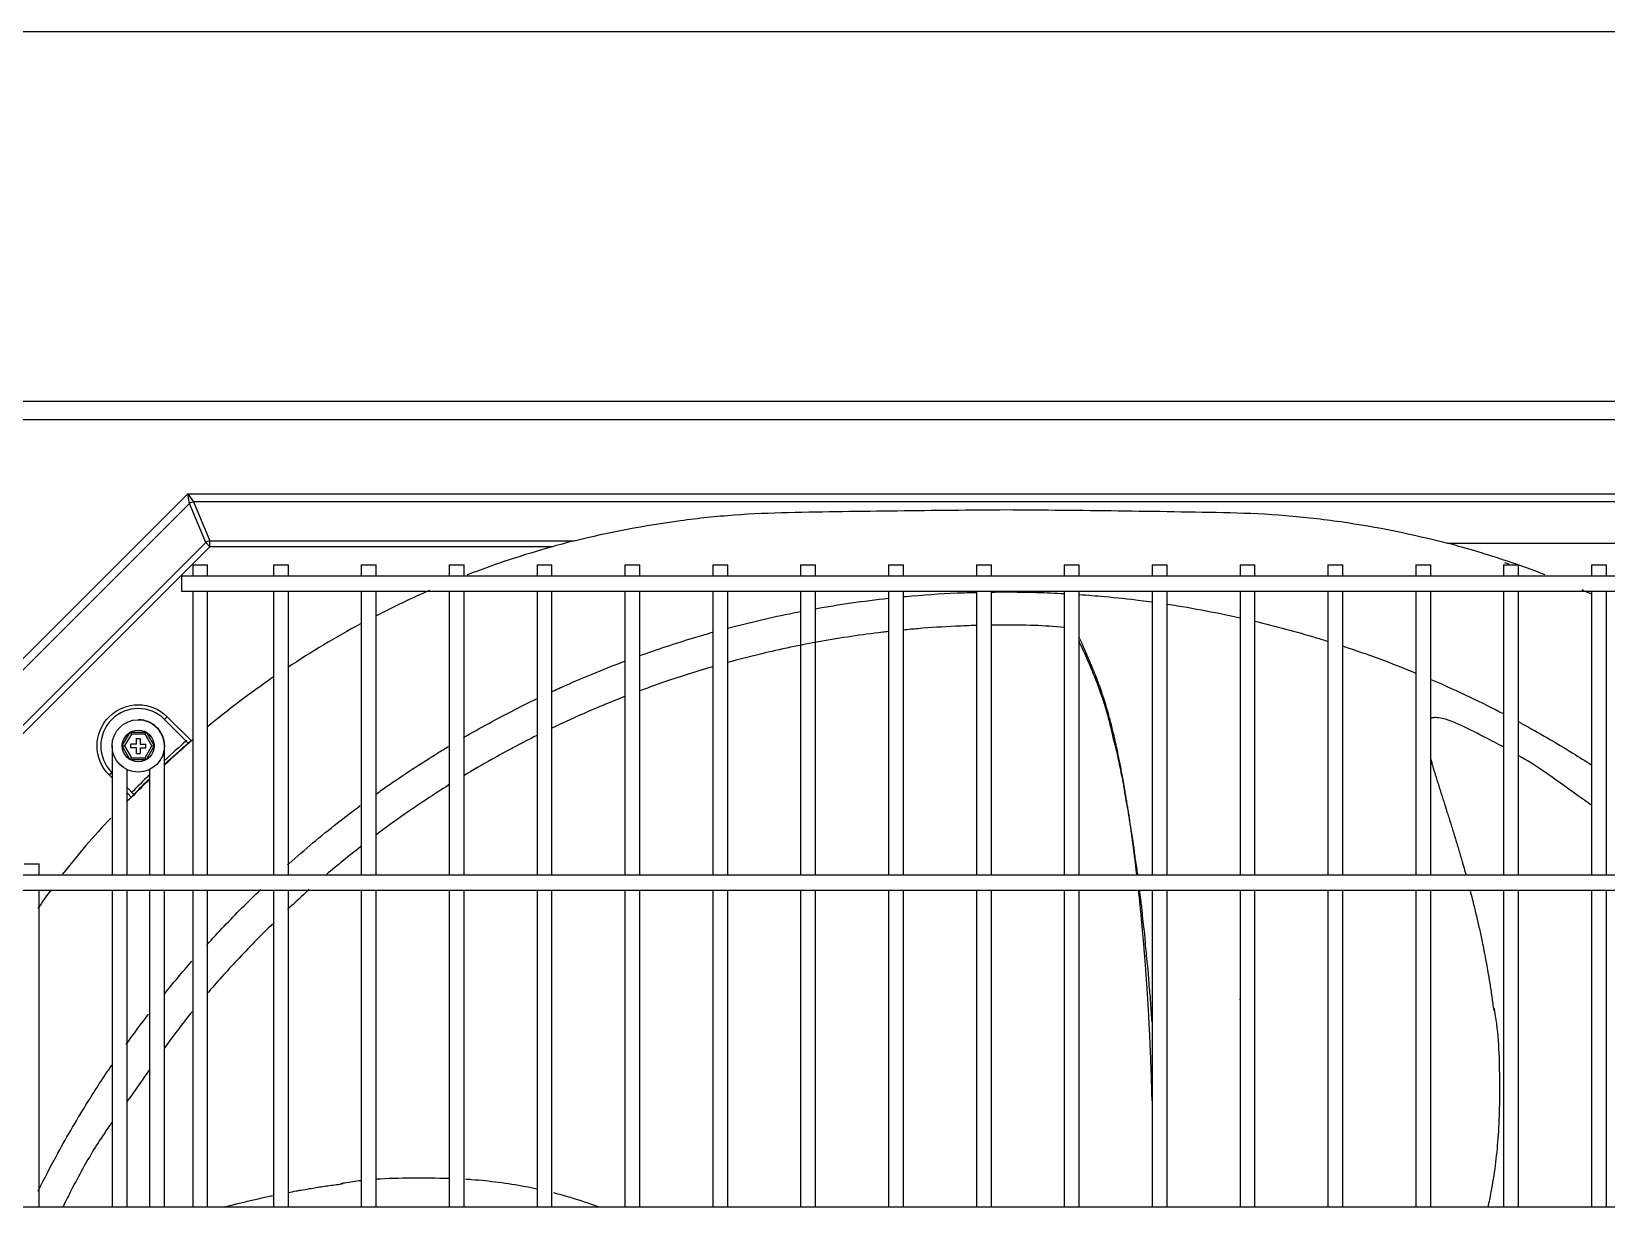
# Model space of a CAD drawing. Header units: millimetres. Extents: x 0 to 504600, y 0 to 118800.
# Drawn here: x 434387.5 to 434808.7, y 47881.9 to 48198.4 of the extents above; entities that cross this region are included whole.
import ezdxf

# ---------------------------------------------------------------- set-up
doc = ezdxf.new("R2010")
doc.units = ezdxf.units.MM
doc.header["$LTSCALE"] = 200
doc.layers.add('LG-AIRCON', color=240, linetype='Continuous')

# ---------------------------------------------------------------- blocks, each defined once
blk = doc.blocks.new('UXB+UXB')
at = {"layer": 'LG-AIRCON', "color": 0}
for p, q in [((-1820.02, 760), (-660.45, 760)), ((-660.45, 755), (-1820.02, 755)), ((-1845.83, 654.49), (-1765.12, 735.21)), ((-1765.12, 735.21), (-713.55, 735.21)), ((-1764.69, 732.63), (-1765.12, 735.21)), ((-1765.12, 735.21), (-1763.59, 733.09)), ((-1763.59, 733.09), (-1759.25, 722.61)), ((-715.07, 733.09), (-1763.59, 733.09)), ((-1764.69, 732.63), (-1843.26, 654.07)), ((-1760.35, 722.16), (-1764.69, 732.63)), ((-1832.78, 649.73), (-1760.35, 722.16)), ((-1759.25, 721.06), (-1831.68, 648.63)), ((-1759.25, 721.06), (-1760.35, 722.16)), ((-1759.25, 722.61), (-1661.79, 722.61)), ((-1759.25, 721.06), (-1759.25, 722.61)), ((-1667.63, 721.06), (-1759.25, 721.06)), ((-1428.29, 721.97), (-1344.59, 721.97)), ((-1763.82, 716.17), (-1763.82, 713.17)), ((-1763.82, 716.17), (-1759.82, 716.17)), ((-1759.82, 713.17), (-1759.82, 716.17)), ((-1742.25, 716.17), (-1742.25, 713.17)), ((-1742.25, 716.17), (-1738.25, 716.17)), ((-1738.25, 713.17), (-1738.25, 716.17)), ((-1718.76, 716.17), (-1718.76, 713.17)), ((-1718.76, 716.17), (-1714.76, 716.17)), ((-1714.76, 713.17), (-1714.76, 716.17)), ((-1695.26, 716.17), (-1695.26, 713.17)), ((-1695.26, 716.17), (-1691.26, 716.17)), ((-1691.26, 713.17), (-1691.26, 716.17)), ((-1671.76, 716.17), (-1671.76, 713.17)), ((-1671.76, 716.17), (-1667.76, 716.17)), ((-1667.76, 713.17), (-1667.76, 716.17)), ((-1648.27, 716.17), (-1648.27, 713.17)), ((-1648.27, 716.17), (-1644.27, 716.17)), ((-1644.27, 713.17), (-1644.27, 716.17)), ((-1624.77, 716.17), (-1624.77, 713.17)), ((-1624.77, 716.17), (-1620.77, 716.17)), ((-1620.77, 713.17), (-1620.77, 716.17)), ((-1601.27, 716.17), (-1601.27, 713.17)), ((-1601.27, 716.17), (-1597.28, 716.17)), ((-1597.28, 713.17), (-1597.28, 716.17)), ((-1577.78, 716.17), (-1577.78, 713.17)), ((-1577.78, 716.17), (-1573.78, 716.17)), ((-1573.78, 713.17), (-1573.78, 716.17)), ((-1554.28, 716.17), (-1554.28, 713.17)), ((-1554.28, 716.17), (-1550.28, 716.17)), ((-1550.28, 713.17), (-1550.28, 716.17)), ((-1530.79, 716.17), (-1530.79, 713.17)), ((-1530.79, 716.17), (-1526.79, 716.17)), ((-1526.79, 713.17), (-1526.79, 716.17)), ((-1507.29, 716.17), (-1507.29, 713.17)), ((-1507.29, 716.17), (-1503.29, 716.17)), ((-1503.29, 713.17), (-1503.29, 716.17)), ((-1483.79, 716.17), (-1483.79, 713.17)), ((-1483.79, 716.17), (-1479.79, 716.17)), ((-1479.79, 713.17), (-1479.79, 716.17)), ((-1460.3, 716.17), (-1460.3, 713.17)), ((-1460.3, 716.17), (-1456.3, 716.17)), ((-1456.3, 713.17), (-1456.3, 716.17)), ((-1436.8, 716.17), (-1436.8, 713.17)), ((-1436.8, 716.17), (-1432.8, 716.17)), ((-1432.8, 713.17), (-1432.8, 716.17)), ((-1413.3, 716.17), (-1413.3, 713.17)), ((-1413.3, 716.17), (-1409.3, 716.17)), ((-1409.3, 713.17), (-1409.3, 716.17)), ((-1389.81, 716.17), (-1389.81, 713.17)), ((-1389.81, 716.17), (-1385.81, 716.17)), ((-1385.81, 713.17), (-1385.81, 716.17)), ((-712.27, 713.17), (-1766.82, 713.17)), ((-1766.82, 713.17), (-1766.82, 711.17)), ((-1766.82, 711.17), (-1766.82, 709.17)), ((-1766.82, 709.17), (-712.27, 709.17)), ((-1763.82, 709.17), (-1763.82, 633.18)), ((-1759.82, 633.18), (-1759.82, 709.17)), ((-1742.25, 709.17), (-1742.25, 633.18)), ((-1738.25, 633.18), (-1738.25, 709.17)), ((-1718.76, 709.17), (-1718.76, 633.18)), ((-1714.76, 633.18), (-1714.76, 709.17)), ((-1695.26, 709.17), (-1695.26, 633.18)), ((-1691.26, 633.18), (-1691.26, 709.17)), ((-1671.76, 709.17), (-1671.76, 633.18)), ((-1667.76, 633.18), (-1667.76, 709.17)), ((-1648.27, 709.17), (-1648.27, 633.18)), ((-1644.27, 633.18), (-1644.27, 709.17)), ((-1624.77, 709.17), (-1624.77, 633.18)), ((-1620.77, 633.18), (-1620.77, 709.17)), ((-1601.27, 709.17), (-1601.27, 633.18)), ((-1597.28, 633.18), (-1597.28, 709.17)), ((-1577.78, 709.17), (-1577.78, 633.18)), ((-1573.78, 633.18), (-1573.78, 709.17)), ((-1554.28, 709.17), (-1554.28, 633.18)), ((-1550.28, 633.18), (-1550.28, 709.17)), ((-1530.79, 709.17), (-1530.79, 633.18)), ((-1526.79, 633.18), (-1526.79, 709.17)), ((-1507.29, 709.17), (-1507.29, 633.18)), ((-1503.29, 633.18), (-1503.29, 709.17)), ((-1483.79, 709.17), (-1483.79, 633.18)), ((-1479.79, 633.18), (-1479.79, 709.17)), ((-1460.3, 709.17), (-1460.3, 633.18)), ((-1456.3, 633.18), (-1456.3, 709.17)), ((-1436.8, 709.17), (-1436.8, 633.18)), ((-1432.8, 633.18), (-1432.8, 709.17)), ((-1413.3, 709.17), (-1413.3, 633.18)), ((-1409.3, 633.18), (-1409.3, 709.17)), ((-1389.81, 709.17), (-1389.81, 633.18)), ((-1385.81, 633.18), (-1385.81, 709.17)), ((-1770.61, 675.54), (-1771.32, 674.83)), ((-1765, 668.51), (-1771.32, 674.83)), ((-1770.61, 675.54), (-1764.24, 669.17)), ((-1782.64, 667.76), (-1780.51, 671.44)), ((-1780.22, 670.94), (-1782.06, 667.76)), ((-1780.51, 671.44), (-1776.26, 671.44)), ((-1780.51, 671.44), (-1780.22, 670.94)), ((-1776.55, 670.94), (-1780.22, 670.94)), ((-1778.89, 669.76), (-1777.89, 669.76)), ((-1778.89, 668.26), (-1778.89, 669.76)), ((-1777.89, 669.76), (-1777.89, 668.26)), ((-1776.55, 670.94), (-1776.26, 671.44)), ((-1774.71, 667.76), (-1776.55, 670.94)), ((-1776.26, 671.44), (-1774.14, 667.76)), ((-1785.39, 667.74), (-1785.39, 653.84)), ((-1780.51, 664.08), (-1782.64, 667.76)), ((-1782.64, 667.76), (-1782.06, 667.76)), ((-1782.06, 667.76), (-1780.22, 664.58)), ((-1778.89, 668.26), (-1780.39, 668.26)), ((-1780.39, 667.26), (-1780.39, 668.26)), ((-1778.89, 667.26), (-1780.39, 667.26)), ((-1778.89, 665.76), (-1778.89, 667.26)), ((-1778.89, 665.76), (-1777.89, 665.76)), ((-1777.89, 668.26), (-1776.39, 668.26)), ((-1777.89, 667.26), (-1777.89, 665.76)), ((-1777.89, 667.26), (-1776.39, 667.26)), ((-1776.55, 664.58), (-1774.71, 667.76)), ((-1776.39, 667.26), (-1776.39, 668.26)), ((-1774.14, 667.76), (-1776.26, 664.08)), ((-1774.71, 667.76), (-1774.14, 667.76)), ((-1771.39, 653.84), (-1771.39, 667.6)), ((-1781.38, 653.84), (-1781.38, 661.44)), ((-1780.51, 664.08), (-1780.22, 664.58)), ((-1776.26, 664.08), (-1780.51, 664.08)), ((-1780.22, 664.58), (-1776.55, 664.58)), ((-1776.55, 664.58), (-1776.26, 664.08)), ((-1775.39, 661.44), (-1775.39, 653.84)), ((-1786.16, 659.99), (-1785.46, 660.69)), ((-1785.39, 659.21), (-1786.16, 659.99)), ((-1785.46, 660.69), (-1785.39, 660.62)), ((-1785.38, 653.84), (-1785.38, 651.01)), ((-1781.38, 656.62), (-1779.54, 654.77)), ((-1780.23, 654.06), (-1781.38, 655.21)), ((-1781.38, 651.01), (-1781.38, 653.84)), ((-1775.39, 656.06), (-1775.39, 641.43)), ((-1771.39, 641.43), (-1771.39, 656.06)), ((-1785.39, 651.01), (-1785.39, 647.35)), ((-1785.38, 651.01), (-1785.38, 651.01)), ((-1781.39, 651.01), (-1781.39, 651.01)), ((-1781.39, 651.01), (-1781.39, 651.01)), ((-1781.38, 647.35), (-1781.38, 651.01)), ((-1785.39, 644.52), (-1785.39, 633.18)), ((-1785.38, 647.35), (-1785.38, 644.52)), ((-1781.38, 644.52), (-1781.38, 647.35)), ((-1781.38, 633.18), (-1781.38, 644.52)), ((-1775.39, 644.52), (-1775.39, 633.18)), ((-1771.39, 633.18), (-1771.39, 644.52)), ((-1808.88, 636.18), (-1804.88, 636.18)), ((-1804.88, 633.18), (-1804.88, 636.18)), ((-649.09, 633.18), (-1831.81, 633.18)), ((-1738.25, 633.25), (-1738.14, 633.18)), ((-1831.81, 629.18), (-649.09, 629.18)), ((-1804.88, 544.4), (-1804.88, 629.18)), ((-1785.39, 629.18), (-1785.39, 544.39)), ((-1781.38, 544.39), (-1781.38, 629.18)), ((-1775.39, 629.18), (-1775.39, 544.4)), ((-1771.39, 544.4), (-1771.39, 629.18)), ((-1763.82, 629.18), (-1763.82, 544.39)), ((-1759.82, 544.39), (-1759.82, 629.18)), ((-1742.25, 629.18), (-1742.25, 544.39)), ((-1738.25, 544.39), (-1738.25, 629.18)), ((-1718.76, 629.18), (-1718.76, 544.39)), ((-1714.76, 544.39), (-1714.76, 629.18)), ((-1695.26, 629.18), (-1695.26, 544.39)), ((-1691.26, 544.39), (-1691.26, 629.18)), ((-1671.76, 629.18), (-1671.76, 544.39)), ((-1667.76, 544.39), (-1667.76, 629.18)), ((-1648.27, 629.18), (-1648.27, 544.39)), ((-1644.27, 544.39), (-1644.27, 629.18)), ((-1624.77, 629.18), (-1624.77, 544.39)), ((-1620.77, 544.39), (-1620.77, 629.18)), ((-1601.27, 629.18), (-1601.27, 544.39)), ((-1597.28, 544.39), (-1597.28, 629.18)), ((-1577.78, 629.18), (-1577.78, 544.39)), ((-1573.78, 544.39), (-1573.78, 629.18)), ((-1554.28, 629.18), (-1554.28, 544.39)), ((-1550.28, 544.39), (-1550.28, 629.18)), ((-1530.79, 629.18), (-1530.79, 544.39)), ((-1526.79, 544.39), (-1526.79, 629.18)), ((-1507.29, 629.18), (-1507.29, 544.39)), ((-1503.29, 544.39), (-1503.29, 629.18)), ((-1483.79, 629.18), (-1483.79, 544.39)), ((-1479.79, 544.39), (-1479.79, 629.18)), ((-1460.3, 629.18), (-1460.3, 544.39)), ((-1456.3, 544.39), (-1456.3, 629.18)), ((-1436.8, 629.18), (-1436.8, 544.39)), ((-1432.8, 544.39), (-1432.8, 629.18)), ((-1413.3, 629.18), (-1413.3, 544.39)), ((-1409.3, 544.39), (-1409.3, 629.18)), ((-1389.81, 629.18), (-1389.81, 544.39)), ((-1385.81, 544.39), (-1385.81, 629.18)), ((-1483.79, 600.07), (-1483.92, 599.86)), ((-649.09, 544.4), (-1831.81, 544.4))]:
    blk.add_line(p, q, dxfattribs=at)
for radius in [7, 4.25, 4.25]:
    blk.add_circle((-1778.39, 667.76), radius, dxfattribs=at)
at = {"layer": 'LG-AIRCON', "color": 0, "extrusion": (0, 0, -1)}
blk.add_arc((1778.39, 667.76), 11, 315, 135, dxfattribs=at)
at = {"layer": 'LG-AIRCON', "color": 0}
blk.add_arc((-1778.39, 667.76), 10, 45, 225, dxfattribs=at)
for centre in [(-1763.59, 731.53), (-1759.25, 721.06)]:
    blk.add_ellipse(centre, major_axis=(-2.03, -0.84), ratio=0.678598, start_param=4.438375, end_param=4.986403, dxfattribs=at)
for points, knots in [([(-1661.79, 722.61), (-1652.42, 724.98), (-1642.96, 726.8), (-1628.66, 728.71), (-1623.87, 729.21), (-1614.24, 729.92), (-1609.41, 730.12), (-1594.86, 730.44), (-1585.15, 730.56), (-1565.72, 730.81), (-1556.01, 730.9), (-1546.28, 730.97)], [0, 0, 0, 0, 0.25, 0.25, 0.375, 0.375, 0.5, 0.5, 0.75, 0.75, 1, 1, 1, 1]), ([(-1546.28, 730.97), (-1536.31, 730.9), (-1526.34, 730.81), (-1511.39, 730.61), (-1506.4, 730.54), (-1496.43, 730.37), (-1491.45, 730.3), (-1481.48, 730.06), (-1476.49, 729.82), (-1466.61, 729.01), (-1461.71, 728.45), (-1447.16, 726.37), (-1437.64, 724.44), (-1428.29, 721.97)], [0, 0, 0, 0, 0.25, 0.25, 0.375, 0.375, 0.5, 0.5, 0.625, 0.625, 0.75, 0.75, 1, 1, 1, 1]), ([(-1573.79, 707.67), (-1573.59, 707.69), (-1568.82, 708.14), (-1562.32, 708.6), (-1556.01, 708.79), (-1554.29, 708.83)], [0, 0, 0, 0, 0.030504, 0.735974, 1, 1, 1, 1]), ([(-1546.58, 708.96), (-1543.75, 708.93), (-1538.47, 708.89), (-1533.2, 708.66), (-1530.76, 708.52)], [0, 0, 0, 0, 0.537477, 1, 1, 1, 1]), ([(-1526.77, 708.28), (-1524.5, 708.12), (-1519.04, 707.68), (-1512.54, 706.97), (-1508.3, 706.41), (-1507.24, 706.26)], [0, 0, 0, 0, 0.346789, 0.837259, 1, 1, 1, 1]), ([(-1620.85, 699.24), (-1615.01, 700.79), (-1608.49, 702.31), (-1601.92, 703.6), (-1601.29, 703.73)], [0, 0, 0, 0, 0.904429, 1, 1, 1, 1]), ([(-1597.32, 704.46), (-1594.15, 705.03), (-1587.66, 706.08), (-1581.13, 706.9), (-1577.79, 707.26)], [0, 0, 0, 0, 0.489245, 1, 1, 1, 1]), ([(-1503.24, 705.68), (-1502.33, 705.55), (-1498, 704.87), (-1491.49, 703.7), (-1485.92, 702.52), (-1483.74, 702.03)], [0, 0, 0, 0, 0.138987, 0.661876, 1, 1, 1, 1]), ([(-1554.3, 699.97), (-1556.15, 699.92), (-1561.33, 699.73), (-1567.82, 699.31), (-1572.46, 698.89), (-1573.78, 698.76)], [0, 0, 0, 0, 0.282463, 0.794994, 1, 1, 1, 1]), ([(-1530.79, 699.44), (-1533.47, 699.69), (-1539.04, 700.07), (-1545.51, 700.1), (-1549.33, 700.06), (-1550.29, 700.05)], [0, 0, 0, 0, 0.406262, 0.849224, 1, 1, 1, 1]), ([(-1479.71, 701.11), (-1474.23, 699.8), (-1467.73, 698.05), (-1461.3, 696.07), (-1460.26, 695.75)], [0, 0, 0, 0, 0.838104, 1, 1, 1, 1]), ([(-1644.39, 691.88), (-1639.61, 693.6), (-1633.11, 695.75), (-1626.54, 697.67), (-1624.84, 698.15)], [0, 0, 0, 0, 0.74118, 1, 1, 1, 1]), ([(-1577.78, 698.34), (-1578.31, 698.28), (-1584.39, 697.58), (-1595.78, 695.89), (-1609.57, 693.01), (-1617.84, 690.89), (-1620.76, 690.08)], [0, 0, 0, 0, 0.037241, 0.424432, 0.796492, 1, 1, 1, 1]), ([(-1511.1, 633.17), (-1511.13, 633.36), (-1511.33, 634.96), (-1511.73, 636.99), (-1512.01, 639.62), (-1512.33, 642.12), (-1512.79, 644.76), (-1513.14, 646.99), (-1513.4, 648.84), (-1513.67, 650.52), (-1514.14, 652.54), (-1514.48, 654.66), (-1514.77, 656.61), (-1515.11, 658.6), (-1515.73, 661.49), (-1516.17, 663.82), (-1516.94, 667.33), (-1517.58, 669.37), (-1518.09, 671.73), (-1518.49, 673.54), (-1518.96, 675.36), (-1519.39, 676.83), (-1519.67, 677.78), (-1519.94, 678.68), (-1520.35, 679.91), (-1520.95, 681.72), (-1522.16, 685.12), (-1523.68, 688.87), (-1525.24, 692.44), (-1526.14, 694.23), (-1526.61, 695.22), (-1526.77, 695.62), (-1526.8, 695.71)], [0, 0, 0, 0, 0.008371, 0.069424, 0.094367, 0.121283, 0.179384, 0.232883, 0.253705, 0.270958, 0.305551, 0.345961, 0.367488, 0.389621, 0.435291, 0.515912, 0.532189, 0.589294, 0.613481, 0.639638, 0.667776, 0.697453, 0.714276, 0.72148, 0.744733, 0.767084, 0.80554, 0.900316, 0.940461, 0.976172, 0.994503, 1, 1, 1, 1]), ([(-1511.36, 633.18), (-1511.4, 633.48), (-1511.5, 634.39), (-1511.65, 635.59), (-1511.84, 637.11), (-1512.01, 638.48), (-1512.2, 640), (-1512.38, 641.37), (-1512.56, 642.72), (-1512.77, 644.2), (-1512.95, 645.51), (-1513.16, 646.97), (-1513.33, 648.13), (-1513.55, 649.58), (-1513.75, 650.87), (-1513.98, 652.31), (-1514.19, 653.6), (-1514.4, 654.89), (-1514.62, 656.19), (-1514.84, 657.48), (-1515.04, 658.61), (-1515.27, 659.87), (-1515.48, 660.98), (-1515.74, 662.35), (-1515.95, 663.44), (-1516.22, 664.79), (-1516.44, 665.86), (-1516.7, 667.07), (-1516.93, 668.13), (-1517.2, 669.32), (-1517.47, 670.51), (-1517.72, 671.56), (-1517.98, 672.61), (-1518.24, 673.65), (-1518.51, 674.68), (-1518.79, 675.7), (-1519.07, 676.7), (-1519.35, 677.69), (-1519.64, 678.64), (-1519.94, 679.62), (-1520.25, 680.58), (-1520.52, 681.42), (-1520.8, 682.24), (-1521.12, 683.17), (-1521.45, 684.09), (-1521.75, 684.88), (-1522.04, 685.66), (-1522.34, 686.42), (-1522.68, 687.29), (-1522.99, 688.03), (-1523.28, 688.75), (-1523.54, 689.36), (-1523.79, 689.97), (-1524.08, 690.64), (-1524.36, 691.31), (-1524.65, 691.96), (-1524.87, 692.48), (-1525.11, 693.03), (-1525.31, 693.49), (-1525.54, 694.03), (-1525.72, 694.44), (-1525.93, 694.91), (-1526.11, 695.32), (-1526.26, 695.67), (-1526.43, 696.05), (-1526.49, 696.2), (-1526.52, 696.25)], [0, 0, 0, 0, 0.011806, 0.035618, 0.047525, 0.071337, 0.089197, 0.107056, 0.124916, 0.142775, 0.166588, 0.178494, 0.202307, 0.214213, 0.238026, 0.255886, 0.273745, 0.291605, 0.309464, 0.327324, 0.345183, 0.357089, 0.380902, 0.392808, 0.416621, 0.428527, 0.45234, 0.464246, 0.482106, 0.499965, 0.517825, 0.535684, 0.547591, 0.56545, 0.58331, 0.595216, 0.613075, 0.630935, 0.642841, 0.660701, 0.67856, 0.690467, 0.702373, 0.720232, 0.738092, 0.749998, 0.761905, 0.779764, 0.79167, 0.80953, 0.821436, 0.833343, 0.845249, 0.857155, 0.875015, 0.886921, 0.898827, 0.910734, 0.92264, 0.934546, 0.946453, 0.958359, 0.970265, 0.982172, 0.994078, 1, 1, 1, 1]), ([(-1667.9, 682.22), (-1666.59, 682.83), (-1663, 684.47), (-1656.51, 687.25), (-1651.29, 689.32), (-1648.38, 690.41)], [0, 0, 0, 0, 0.204884, 0.559596, 1, 1, 1, 1]), ([(-1624.76, 688.95), (-1628.53, 687.86), (-1635.04, 685.82), (-1641.54, 683.51), (-1644.28, 682.5)], [0, 0, 0, 0, 0.58019, 1, 1, 1, 1]), ([(-1742.33, 686.1), (-1742.37, 686.07), (-1742.41, 686.05), (-1748.48, 681.86), (-1754.31, 677.46), (-1759.95, 672.8)], [0, 0, 0, 0, 0.006395, 0.006395, 1, 1, 1, 1]), ([(-1432.74, 685.56), (-1429.23, 684.05), (-1422.67, 681.09), (-1416.23, 677.87), (-1413.25, 676.32)], [0, 0, 0, 0, 0.53182, 1, 1, 1, 1]), ([(-1691.42, 669.99), (-1689.18, 671.29), (-1684.66, 673.83), (-1678.14, 677.27), (-1673.87, 679.39), (-1671.91, 680.33)], [0, 0, 0, 0, 0.352089, 0.704456, 1, 1, 1, 1]), ([(-1648.28, 680.97), (-1652.22, 679.44), (-1658.74, 676.73), (-1665.24, 673.73), (-1667.8, 672.5)], [0, 0, 0, 0, 0.605591, 1, 1, 1, 1]), ([(-1771.39, 667.77), (-1771.39, 668.38), (-1771.54, 669.51), (-1772.3, 671.45), (-1773.72, 673.17), (-1775.6, 674.27), (-1777.14, 674.69), (-1778, 674.76), (-1778.35, 674.75)], [0, 0, 0, 0, 0.164287, 0.313707, 0.566616, 0.76053, 0.902583, 1, 1, 1, 1]), ([(-1413.3, 667.43), (-1414.93, 668.32), (-1418.48, 670.18), (-1423.1, 672.5), (-1427.23, 674.4), (-1429.93, 675.29), (-1431.86, 675.37), (-1432.55, 675.22), (-1432.81, 675.12)], [0, 0, 0, 0, 0.264162, 0.571071, 0.733206, 0.891725, 0.957075, 1, 1, 1, 1]), ([(-1409.27, 674.21), (-1409.02, 674.07), (-1404.12, 671.42), (-1397.57, 667.61), (-1391.41, 663.72), (-1389.72, 662.62)], [0, 0, 0, 0, 0.038243, 0.734735, 1, 1, 1, 1]), ([(-1671.81, 670.54), (-1675.86, 668.51), (-1682.39, 665.05), (-1688.87, 661.27), (-1691.33, 659.79)], [0, 0, 0, 0, 0.619127, 1, 1, 1, 1]), ([(-1714.94, 654.79), (-1713.92, 655.52), (-1710.68, 657.81), (-1705.17, 661.54), (-1699.66, 665.05), (-1696.41, 667.04), (-1695.44, 667.62)], [0, 0, 0, 0, 0.160934, 0.509713, 0.854631, 1, 1, 1, 1]), ([(-1432.85, 664.41), (-1432.8, 664.23), (-1432.65, 663.68), (-1432.41, 662.85), (-1432.09, 661.78), (-1431.81, 660.83), (-1431.51, 659.86), (-1431.2, 658.87), (-1430.84, 657.72), (-1430.47, 656.54), (-1430.14, 655.49), (-1429.81, 654.43), (-1429.42, 653.21), (-1429.01, 651.94), (-1428.62, 650.71), (-1428.22, 649.43), (-1427.81, 648.13), (-1427.4, 646.81), (-1426.98, 645.47), (-1426.56, 644.1), (-1426.14, 642.73), (-1425.73, 641.34), (-1425.26, 639.78), (-1424.8, 638.21), (-1424.39, 636.8), (-1423.94, 635.21), (-1423.62, 634.06), (-1423.4, 633.27), (-1423.38, 633.19)], [0, 0, 0, 0, 0.021221, 0.066801, 0.097188, 0.142768, 0.173155, 0.203541, 0.249122, 0.294702, 0.325088, 0.355475, 0.401055, 0.446635, 0.477022, 0.522602, 0.568182, 0.598569, 0.644149, 0.689729, 0.720116, 0.765696, 0.811276, 0.856856, 0.902436, 0.932823, 0.993597, 1, 1, 1, 1]), ([(-1389.77, 651.87), (-1391.06, 652.77), (-1395.33, 655.79), (-1401.64, 660.5), (-1406.99, 663.83), (-1409.24, 665.14)], [0, 0, 0, 0, 0.202389, 0.669659, 1, 1, 1, 1]), ([(-1695.34, 657.32), (-1699.34, 654.81), (-1705.89, 650.47), (-1712.35, 645.79), (-1714.88, 643.89)], [0, 0, 0, 0, 0.605389, 1, 1, 1, 1]), ([(-1738.48, 635.95), (-1738.37, 636.05), (-1736.14, 638.03), (-1731.75, 641.81), (-1725.37, 646.98), (-1721.09, 650.26), (-1719.02, 651.8)], [0, 0, 0, 0, 0.017533, 0.356451, 0.69177, 1, 1, 1, 1]), ([(-1507.29, 572.78), (-1507.29, 572.96), (-1507.31, 573.48), (-1507.34, 574.68), (-1507.38, 576.19), (-1507.42, 577.85), (-1507.47, 579.32), (-1507.52, 580.8), (-1507.58, 582.43), (-1507.63, 583.91), (-1507.7, 585.55), (-1507.76, 587.03), (-1507.83, 588.69), (-1507.9, 590.2), (-1507.98, 591.7), (-1508.06, 593.36), (-1508.14, 594.82), (-1508.23, 596.44), (-1508.31, 597.89), (-1508.41, 599.51), (-1508.51, 601.11), (-1508.6, 602.57), (-1508.71, 604.19), (-1508.81, 605.66), (-1508.93, 607.3), (-1509.04, 608.77), (-1509.15, 610.21), (-1509.27, 611.8), (-1509.4, 613.38), (-1509.53, 614.95), (-1509.67, 616.53), (-1509.79, 617.94), (-1509.94, 619.51), (-1510.07, 620.93), (-1510.22, 622.51), (-1510.36, 623.94), (-1510.51, 625.37), (-1510.67, 626.92), (-1510.8, 628.19), (-1510.89, 628.99), (-1510.91, 629.18)], [0, 0, 0, 0, 0.009218, 0.026414, 0.060805, 0.086598, 0.112391, 0.138185, 0.163978, 0.198369, 0.215565, 0.249956, 0.275749, 0.301542, 0.327336, 0.353129, 0.38752, 0.404715, 0.439106, 0.4649, 0.490693, 0.525084, 0.54228, 0.576671, 0.602464, 0.628257, 0.65405, 0.679844, 0.714235, 0.740028, 0.765821, 0.800212, 0.817408, 0.851799, 0.877592, 0.903386, 0.929179, 0.954972, 0.989363, 1, 1, 1, 1]), ([(-1507.29, 593.93), (-1507.34, 594.5), (-1507.48, 595.97), (-1507.6, 597.67), (-1507.67, 599.42), (-1507.76, 601.04), (-1508.03, 603.15), (-1508.18, 605.47), (-1508.32, 607.65), (-1508.54, 609.95), (-1508.84, 612.34), (-1509.03, 614.47), (-1509.15, 616.27), (-1509.31, 617.98), (-1509.66, 620.15), (-1509.85, 622.71), (-1510.08, 624.98), (-1510.36, 627.05), (-1510.55, 628.37), (-1510.65, 629.2)], [0, 0, 0, 0, 0.05251, 0.142079, 0.177348, 0.206327, 0.265132, 0.339751, 0.382815, 0.429016, 0.527009, 0.615313, 0.649401, 0.678603, 0.742262, 0.822382, 0.868126, 0.917465, 1, 1, 1, 1]), ([(-1422.3, 629.18), (-1422.29, 629.14), (-1422.09, 628.37), (-1421.8, 627.23), (-1421.37, 625.55), (-1421, 624.03), (-1420.59, 622.31), (-1420.18, 620.58), (-1419.79, 618.85), (-1419.41, 617.12), (-1419.01, 615.2), (-1418.65, 613.46), (-1418.28, 611.53), (-1417.98, 609.98), (-1417.63, 608.03), (-1417.33, 606.27), (-1417.01, 604.3), (-1416.73, 602.5), (-1416.46, 600.69), (-1416.21, 598.86), (-1416.05, 597.65), (-1415.98, 597.05)], [0, 0, 0, 0, 0.003613, 0.076073, 0.112302, 0.166647, 0.220991, 0.275335, 0.32968, 0.384024, 0.438368, 0.510827, 0.547057, 0.619516, 0.655746, 0.728205, 0.782549, 0.836893, 0.891238, 0.945582, 1, 1, 1, 1]), ([(-1742.44, 620.18), (-1745.69, 617.01), (-1751.64, 610.9), (-1757.42, 604.49), (-1760.03, 601.44)], [0, 0, 0, 0, 0.536431, 1, 1, 1, 1]), ([(-1763.99, 596.67), (-1765.3, 595.05), (-1767.82, 591.81), (-1770.25, 588.48), (-1771.43, 586.82)], [0, 0, 0, 0, 0.50822, 1, 1, 1, 1]), ([(-1415.91, 597.57), (-1415.85, 597.27), (-1414.67, 591.14), (-1414.31, 579.44), (-1414.5, 563.31), (-1416, 551.8), (-1417.23, 545.72), (-1417.53, 544.37)], [0, 0, 0, 0, 0.017033, 0.353101, 0.655124, 0.923021, 1, 1, 1, 1]), ([(-1805.14, 548.69), (-1803.45, 552.1), (-1799.23, 560.19), (-1792.67, 571.43), (-1787.66, 579.15), (-1785.47, 582.36)], [0, 0, 0, 0, 0.29252, 0.701104, 1, 1, 1, 1]), ([(-1775.39, 581.18), (-1777.28, 578.46), (-1779.26, 575.6), (-1781.3, 572.77), (-1781.38, 572.65)], [0, 0, 0, 0, 0.95904, 1, 1, 1, 1]), ([(-1785.42, 567.06), (-1786.13, 566.06), (-1789.08, 561.82), (-1792.8, 555.6), (-1796.29, 548.96), (-1797.9, 545.77), (-1798.56, 544.42)], [0, 0, 0, 0, 0.141815, 0.593329, 0.830923, 1, 1, 1, 1]), ([(-1714.81, 551.91), (-1711.68, 552.12), (-1705.15, 552.25), (-1698.62, 552.22), (-1695.26, 552.11)], [0, 0, 0, 0, 0.483114, 1, 1, 1, 1]), ([(-1690.83, 551.9), (-1690.3, 551.87), (-1685, 551.51), (-1678.61, 550.67), (-1672.81, 549.51), (-1671.74, 549.28)], [0, 0, 0, 0, 0.083564, 0.830141, 1, 1, 1, 1]), ([(-1755.42, 544.41), (-1754.75, 544.58), (-1753.7, 544.85), (-1752.08, 545.26), (-1750.56, 545.63), (-1748.84, 546.05), (-1747.1, 546.45), (-1745.37, 546.84), (-1743.77, 547.19), (-1742.74, 547.41), (-1742.29, 547.5)], [0, 0, 0, 0, 0.15983, 0.246701, 0.377006, 0.507312, 0.637617, 0.767923, 0.898228, 1, 1, 1, 1]), ([(-1738.29, 548.31), (-1737.56, 548.45), (-1736.45, 548.66), (-1734.56, 549), (-1732.8, 549.3), (-1730.83, 549.63), (-1729.03, 549.91), (-1727.22, 550.17), (-1725.39, 550.42), (-1724.18, 550.58), (-1723.58, 550.66)], [0, 0, 0, 0, 0.150864, 0.231719, 0.393427, 0.514709, 0.635991, 0.757272, 0.878554, 1, 1, 1, 1]), ([(-1724.1, 550.72), (-1723.8, 550.78), (-1722.05, 551.12), (-1720.28, 551.38), (-1718.81, 551.55)], [0, 0, 0, 0, 0.168799, 1, 1, 1, 1]), ([(-1667.39, 548.27), (-1665.85, 547.88), (-1661.84, 546.78), (-1657.88, 545.45), (-1655.47, 544.53)], [0, 0, 0, 0, 0.381371, 1, 1, 1, 1])]:
    blk.add_open_spline(points, degree=3, knots=knots, dxfattribs=at)
for points in [[(-1667.63, 721.06), (-1675.39, 718.89), (-1683.01, 716.37), (-1690.48, 713.48)], [(-1661.79, 722.61), (-1663.71, 722.13), (-1665.67, 721.6), (-1667.63, 721.06)], [(-1412.24, 717.15), (-1417.54, 718.94), (-1422.89, 720.54), (-1428.29, 721.97)], [(-1411.8, 716.36), (-1412.2, 716.5), (-1412.6, 716.63), (-1412.99, 716.76)], [(-1402.24, 713.54), (-1405.54, 714.81), (-1408.88, 716.01), (-1412.24, 717.15)], [(-1700.47, 709.37), (-1705.36, 707.23), (-1710.2, 704.93), (-1714.97, 702.48)], [(-1550.29, 708.91), (-1549.05, 708.93), (-1547.82, 708.94), (-1546.58, 708.96)], [(-1389.71, 708.32), (-1390.58, 708.71), (-1391.46, 709.09), (-1392.34, 709.48)], [(-1718.92, 700.4), (-1725.58, 696.81), (-1732.1, 692.91), (-1738.39, 688.75)], [(-1526.6, 696.45), (-1526.67, 696.58), (-1526.74, 696.7), (-1526.8, 696.81)], [(-1456.21, 694.45), (-1449.65, 692.29), (-1443.17, 689.89), (-1436.79, 687.26)], [(-1763.85, 669.38), (-1766.46, 667.14), (-1769.02, 664.84), (-1771.54, 662.48)], [(-1765.37, 669.25), (-1767.45, 667.44), (-1769.5, 665.59), (-1771.53, 663.71)], [(-1764.84, 668.64), (-1767.07, 666.71), (-1769.26, 664.73), (-1771.42, 662.71)], [(-1765, 668.51), (-1767.17, 666.62), (-1769.31, 664.68), (-1771.42, 662.71)], [(-1764.24, 669.17), (-1764.49, 668.95), (-1764.74, 668.73), (-1765, 668.51)], [(-1775.52, 659.91), (-1777.11, 658.36), (-1778.69, 656.79), (-1780.25, 655.19)], [(-1775.53, 658.67), (-1777.12, 657.12), (-1778.69, 655.54), (-1780.25, 653.93)], [(-1775.41, 658.89), (-1776.85, 657.49), (-1778.27, 656.07), (-1779.68, 654.63)], [(-1775.41, 658.89), (-1776.8, 657.54), (-1778.18, 656.16), (-1779.54, 654.77)], [(-1780.75, 653.52), (-1781, 653.27), (-1781.25, 653.03), (-1781.5, 652.78)], [(-1780.23, 654.06), (-1780.41, 653.88), (-1780.58, 653.7), (-1780.75, 653.52)], [(-1779.54, 654.77), (-1779.77, 654.53), (-1780, 654.3), (-1780.23, 654.06)], [(-1785.72, 648.47), (-1790.29, 643.65), (-1794.58, 638.63), (-1798.6, 633.42)], [(-1718.89, 640.82), (-1722.01, 638.39), (-1725.09, 635.88), (-1728.13, 633.28)], [(-1801.77, 629.19), (-1802.95, 627.58), (-1804.1, 625.94), (-1805.23, 624.29)], [(-1750.73, 624.4), (-1749.03, 626.06), (-1747.34, 627.73), (-1745.62, 629.37)], [(-1732.64, 629.35), (-1734.59, 627.61), (-1736.52, 625.84), (-1738.44, 624.03)], [(-1760.06, 614.58), (-1757, 617.9), (-1753.86, 621.15), (-1750.73, 624.4)], [(-1771.48, 601.28), (-1769.07, 604.29), (-1766.6, 607.25), (-1764.05, 610.15)], [(-1781.64, 587.88), (-1779.68, 590.62), (-1777.68, 593.32), (-1775.63, 595.99)]]:
    blk.add_open_spline(points, degree=3, dxfattribs=at)

msp = doc.modelspace()

# ---------------------------------------------------------------- linework, layer by layer
at = {"layer": 'LG-AIRCON', "color": 8}
msp.add_lwpolyline([(434234.22, 48198.42), (436914.22, 48198.42), (436914.22, 47238.42), (434234.22, 47238.42)], close=True, dxfattribs=at)

# ---------------------------------------------------------------- block references
at = {"layer": 'LG-AIRCON', "color": 50}
msp.add_blockref('UXB+UXB', (436194.45, 47339.54), dxfattribs=at)

doc.saveas('drawing.dxf')
